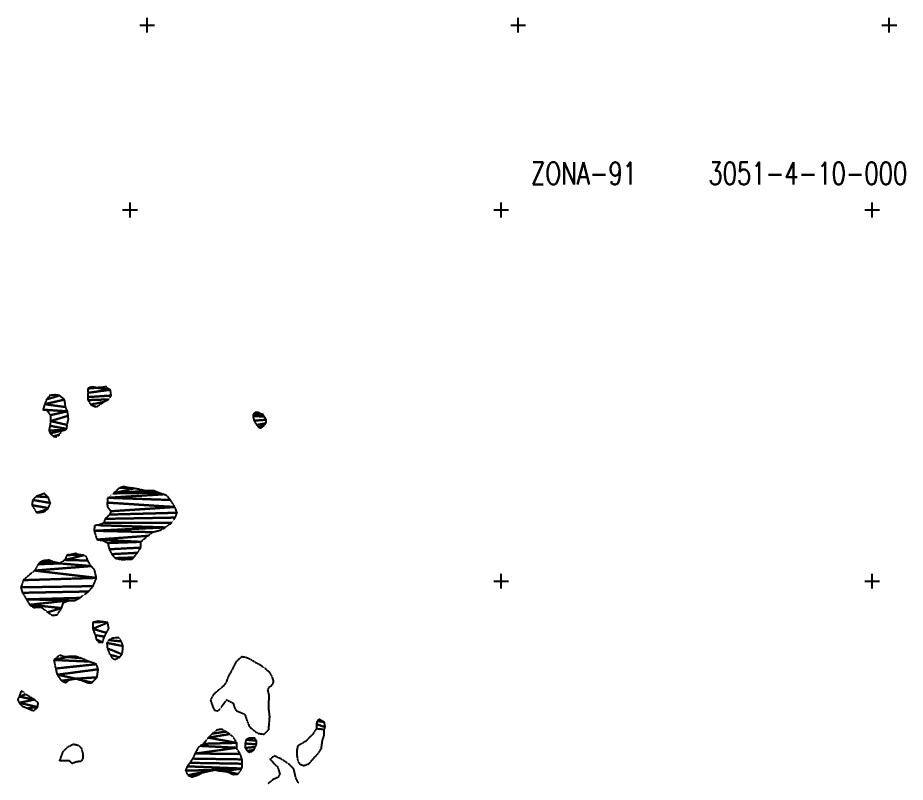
# Model space of a CAD drawing. Header units: metres. Extents: x 619047 to 657292, y 1301217 to 1319844.
# Drawn here: x 654900 to 657292, y 1317189 to 1319248 of the extents above; entities that cross this region are included whole.
import ezdxf
from ezdxf.enums import TextEntityAlignment as Align

# ---------------------------------------------------------------- set-up
doc = ezdxf.new("R2010")
doc.units = ezdxf.units.M
doc.linetypes.add('HIDDEN', pattern=[0.375, 0.25, -0.125])
for name, color, linetype in [('3', 7, 'Continuous'), ('42', 7, 'Continuous'), ('44', 7, 'Continuous')]:
    doc.layers.add(name, color=color, linetype=linetype)
doc.styles.add('ROMANS', font='ROMANS', dxfattribs={"height": 0.2})

# ---------------------------------------------------------------- blocks, each defined once
blk = doc.blocks.new('COORD')
at = {"layer": '42', "color": 2, "linetype": 'Continuous'}
for p, q in [((-2, 0), (2, 0)), ((0, -2), (0, 2))]:
    blk.add_line(p, q, dxfattribs=at)
blk = doc.blocks.new('COORD$')
at = {"layer": '42', "color": 2, "linetype": 'Continuous'}
blk.add_blockref('COORD', (0, 0), dxfattribs=at)

msp = doc.modelspace()

# ---------------------------------------------------------------- linework, layer by layer
at = {"layer": '3', "color": 30, "linetype": 'HIDDEN'}
for points in [[(655583.02473, 1317447.73133), (655588.52273, 1317455.67133), (655589.20873, 1317462.28533), (655585.79073, 1317472.41033), (655580.85273, 1317482.26333), (655567.76373, 1317494.05633), (655552.91173, 1317504.55933), (655538.60273, 1317512.01833), (655526.31873, 1317520.00833), (655513.56273, 1317524.94533), (655502.87873, 1317526.34733), (655488.04573, 1317512.96433), (655478.11273, 1317493.03133), (655466.91073, 1317473.08333), (655461.74673, 1317458.28733), (655453.49273, 1317447.01233), (655440.90473, 1317437.21333), (655427.08173, 1317424.35033), (655419.11173, 1317410.53733), (655425.15373, 1317393.07433), (655429.07073, 1317383.71733), (655438.25373, 1317380.26433), (655444.03773, 1317385.41233), (655457.80473, 1317403.10333), (655462.79773, 1317410.78333), (655480.16873, 1317402.08833), (655484.12373, 1317389.42833), (655487.76273, 1317382.10133), (655501.29073, 1317376.41133), (655512.01473, 1317371.45233), (655517.02073, 1317355.75533), (655524.07773, 1317338.30333), (655539.97773, 1317325.01833), (655548.15973, 1317320.28433), (655563.93173, 1317318.17733), (655576.23973, 1317330.26033), (655579.13173, 1317366.12133), (655576.61973, 1317385.91233), (655576.88973, 1317406.75133), (655577.73373, 1317421.75333), (655574.25573, 1317437.21333), (655577.46073, 1317445.63533), (655582.26373, 1317447.72233), (655588.53073, 1317454.90933), (655589.47173, 1317461.52633), (655589.20873, 1317462.28533)], [(655704.98073, 1317333.51133), (655694.74873, 1317317.64033), (655685.95573, 1317309.15433), (655676.41773, 1317299.13633), (655663.29573, 1317291.61733), (655654.46173, 1317286.68833), (655651.57173, 1317272.93333), (655652.51373, 1317257.19033), (655654.93573, 1317245.27533), (655659.85073, 1317237.45533), (655670.56373, 1317233.51133), (655684.22573, 1317238.24133), (655700.27673, 1317256.21233), (655710.31373, 1317266.99933), (655718.04373, 1317279.53833), (655721.34073, 1317302.19033), (655726.01273, 1317315.71133), (655726.08673, 1317331.46633)], [(655013.21373, 1317246.51233), (655022.42773, 1317271.58433), (655034.48173, 1317283.66433), (655049.88673, 1317291.46333), (655063.89273, 1317288.32033), (655071.09373, 1317280.52633), (655075.07673, 1317265.32533), (655075.22273, 1317252.62233), (655070.48673, 1317244.69133), (655058.05373, 1317243.53233), (655046.42373, 1317238.82633), (655039.73973, 1317245.86433), (655012.82373, 1317246.68233)], [(655656.11373, 1317186.59233), (655649.60773, 1317200.23933), (655643.48573, 1317224.81733), (655632.17973, 1317236.12233), (655621.68273, 1317243.37133), (655609.39973, 1317251.36133), (655600.46173, 1317255.57933), (655592.28773, 1317259.55133), (655579.43473, 1317250.76433), (655586.62773, 1317243.60533)], [(655584.04673, 1317247.26033), (655589.20973, 1317239.95033), (655599.73073, 1317230.66933), (655603.93573, 1317218.26633), (655606.06073, 1317210.15933), (655601.33073, 1317201.72033), (655588.18873, 1317195.98033), (655574.85073, 1317185.15533)]]:
    msp.add_lwpolyline(points, dxfattribs=at)

# ---------------------------------------------------------------- block references
at = {"layer": '42', "color": 1, "linetype": 'Continuous', "xscale": 10, "yscale": 10}
for p in [(655248.56473, 1319228.24733), (656248.56473, 1319228.24733), (657248.56473, 1319228.24733), (655202.60373, 1318730.38433), (656202.60373, 1318730.38433), (657202.60373, 1318730.38433), (655202.60373, 1317730.38433), (656202.60373, 1317730.38433), (657202.60373, 1317730.38433)]:
    msp.add_blockref('COORD$', p, dxfattribs=at)

# ---------------------------------------------------------------- texts
at = {"layer": '44', "color": 7, "linetype": 'Continuous', "style": 'ROMANS', "width": 0.75}
msp.add_text('ZONA-91     3051-4-10-000', height=60, dxfattribs=at).set_placement((656790.36073, 1318829.12633), align=Align.MIDDLE)

# ---------------------------------------------------------------- meshes
at = {"layer": '3', "color": 30, "linetype": 'HIDDEN'}
mesh = msp.add_polyface(dxfattribs=at)
corners = [(655149.21273, 1318245.97233), (655112.57473, 1318251.39833), (655088.34773, 1318237.65333), (655152.18373, 1318230.50633), (655089.23973, 1318226.22933), (655144.68373, 1318220.00233), (655089.07873, 1318218.09633), (655131.80673, 1318213.24933), (655096.32673, 1318206.23733), (655111.63973, 1318199.80533), (655088.97573, 1318249.34933), (655095.03273, 1318252.72233), (655104.93773, 1318252.83533), (655127.80373, 1318252.33433), (655138.19873, 1318253.97733), (655121.97973, 1318206.27633), (655103.99173, 1318202.25933)]
mesh.append_faces([[corners[k] for k in face] for face in [(1, 0, 14, 13), (9, 8, 16), (10, 1, 12, 11)]], dxfattribs={"vtx0": -1, "color": 30})
mesh.append_faces([[corners[k] for k in face] for face in [(7, 8, 9, 15)]], dxfattribs={"vtx0": -1, "vtx1": -1, "color": 30})
mesh.append_faces([[corners[k] for k in face] for face in [(0, 1, 10, 2)]], dxfattribs={"vtx0": -1, "vtx1": -1, "vtx3": -1, "color": 30})
mesh.append_faces([[corners[k] for k in face] for face in [(0, 2, 4, 3), (3, 4, 6, 5), (5, 6, 8, 7)]], dxfattribs={"vtx0": -1, "vtx2": -1, "color": 30})
mesh = msp.add_polyface(dxfattribs=at)
corners = [(655011.72173, 1318230.42533), (654977.29873, 1318219.86733), (655026.06873, 1318219.66333), (654972.36473, 1318207.10633), (655028.84073, 1318199.36733), (655034.05073, 1318187.99233), (654967.96173, 1318192.31833), (654987.68773, 1318177.55233), (655035.71373, 1318175.81433), (654988.37873, 1318161.55233), (655033.19973, 1318151.39233), (655031.79773, 1318140.70433), (654986.74673, 1318148.82833), (655027.25773, 1318137.85733), (654984.09773, 1318136.09333), (655018.64373, 1318135.98033), (654987.48673, 1318128.50933), (655013.17273, 1318125.75333), (654996.21473, 1318120.47733), (654986.06573, 1318230.64033), (655000.78073, 1318232.07833), (655027.71773, 1318208.75533), (655036.57173, 1318167.43933), (655003.84773, 1318119.29433), (654977.87773, 1318191.41533)]
mesh.append_faces([[corners[k] for k in face] for face in [(1, 0, 20, 19), (17, 18, 23)]], dxfattribs={"vtx0": -1, "color": 30})
mesh.append_faces([[corners[k] for k in face] for face in [(2, 3, 4, 21), (8, 9, 10, 22)]], dxfattribs={"vtx0": -1, "vtx1": -1, "color": 30})
mesh.append_faces([[corners[k] for k in face] for face in [(0, 1, 3, 2), (4, 3, 6, 5), (5, 7, 9, 8), (10, 9, 12, 11), (11, 12, 14, 13), (13, 14, 16, 15), (15, 16, 18, 17)]], dxfattribs={"vtx0": -1, "vtx2": -1, "color": 30})
mesh.append_faces([[corners[k] for k in face] for face in [(5, 6, 24, 7)]], dxfattribs={"vtx0": -1, "vtx3": -1, "color": 30})
mesh = msp.add_polyface(dxfattribs=at)
corners = [(655547.93473, 1318184.46633), (655534.77473, 1318180.25033), (655561.20173, 1318179.28233), (655564.30773, 1318174.23533), (655533.82273, 1318174.64933), (655569.74473, 1318165.15033), (655536.49873, 1318162.73733), (655568.83673, 1318155.73833), (655543.74373, 1318151.13133), (655563.56973, 1318149.83333), (655549.40273, 1318144.84433), (655539.80473, 1318184.62733), (655554.57473, 1318181.23933), (655554.50273, 1318143.12333)]
mesh.append_faces([[corners[k] for k in face] for face in [(1, 0, 11), (9, 10, 13)]], dxfattribs={"vtx0": -1, "color": 30})
mesh.append_faces([[corners[k] for k in face] for face in [(0, 1, 2, 12)]], dxfattribs={"vtx0": -1, "vtx1": -1, "color": 30})
mesh.append_faces([[corners[k] for k in face] for face in [(2, 1, 4, 3), (3, 4, 6, 5), (5, 6, 8, 7), (7, 8, 10, 9)]], dxfattribs={"vtx0": -1, "vtx2": -1, "color": 30})
mesh = msp.add_polyface(dxfattribs=at)
corners = [(655195.66073, 1317982.24233), (655173.82573, 1317981.48433), (655213.21073, 1317980.15633), (655157.99073, 1317966.82033), (655244.01973, 1317973.64833), (655278.87373, 1317968.71033), (655292.13273, 1317964.28833), (655142.12473, 1317954.95033), (655311.61073, 1317949.01133), (655323.51173, 1317930.08933), (655141.25673, 1317941.98133), (655150.66673, 1317918.71133), (655329.27573, 1317914.65533), (655147.97473, 1317909.78733), (655324.59873, 1317901.64333), (655135.15373, 1317898.20633), (655314.09473, 1317887.29333), (655132.22773, 1317887.50133), (655298.23073, 1317875.16933), (655117.57073, 1317880.98133), (655105.80173, 1317866.10933), (655263.07173, 1317862.31733), (655250.99173, 1317852.52333), (655113.18673, 1317842.30833), (655231.61973, 1317836.29333), (655142.50273, 1317832.98733), (655232.05073, 1317820.79833), (655146.50373, 1317816.26333), (655222.30573, 1317806.71133), (655152.75073, 1317803.12133), (655212.54273, 1317794.14933), (655162.26873, 1317792.55833), (655193.03673, 1317789.60633), (655302.59173, 1317960.34233), (655283.33073, 1317867.63033), (655240.16673, 1317844.01433), (655207.76973, 1317789.52133), (655181.36873, 1317788.20233), (655129.20973, 1317840.45833), (655106.90673, 1317880.60533), (655141.38473, 1317930.80233), (655185.47073, 1317984.92133), (655226.19273, 1317977.76333), (655267.13573, 1317973.40433)]
mesh.append_faces([[corners[k] for k in face] for face in [(1, 0, 41), (32, 31, 37)]], dxfattribs={"vtx0": -1, "color": 30})
mesh.append_faces([[corners[k] for k in face] for face in [(2, 3, 4, 42), (4, 3, 5, 43), (6, 7, 8, 33), (18, 20, 21, 34), (22, 23, 24, 35), (30, 31, 32, 36)]], dxfattribs={"vtx0": -1, "vtx1": -1, "color": 30})
mesh.append_faces([[corners[k] for k in face] for face in [(0, 1, 3, 2), (5, 3, 7, 6), (8, 7, 10, 9), (9, 11, 13, 12), (12, 13, 15, 14), (14, 15, 17, 16), (16, 17, 19, 18), (21, 20, 23, 22), (24, 25, 27, 26), (26, 27, 29, 28), (28, 29, 31, 30)]], dxfattribs={"vtx0": -1, "vtx2": -1, "color": 30})
mesh.append_faces([[corners[k] for k in face] for face in [(9, 10, 40, 11), (18, 19, 39, 20), (24, 23, 38, 25)]], dxfattribs={"vtx0": -1, "vtx3": -1, "color": 30})
mesh = msp.add_polyface(dxfattribs=at)
corners = [(654981.83073, 1317956.67433), (654949.80473, 1317958.59533), (654987.85173, 1317940.98933), (654940.26173, 1317949.08433), (654982.67573, 1317927.20933), (654938.13573, 1317935.08533), (654977.89673, 1317923.08833), (654950.55773, 1317914.89933), (654971.10673, 1317917.16733), (654971.81273, 1317966.46933)]
mesh.append_faces([[corners[k] for k in face] for face in [(1, 0, 9), (6, 7, 8)]], dxfattribs={"vtx0": -1, "color": 30})
mesh.append_faces([[corners[k] for k in face] for face in [(0, 1, 3, 2), (2, 3, 5, 4), (4, 5, 7, 6)]], dxfattribs={"vtx0": -1, "vtx2": -1, "color": 30})
mesh = msp.add_polyface(dxfattribs=at)
corners = [(655065.65073, 1317801.10933), (655032.38173, 1317800.72833), (655078.61473, 1317800.24133), (655026.94473, 1317787.45333), (655088.68573, 1317785.87233), (655097.49173, 1317770.98133), (655013.08173, 1317778.14733), (654945.48373, 1317758.82533), (655112.07973, 1317739.13233), (654914.79073, 1317733.06433), (655103.18973, 1317716.92433), (654908.40773, 1317713.68033), (655090.65373, 1317702.55133), (654912.38573, 1317698.98833), (655066.72173, 1317685.25333), (654923.50973, 1317681.32833), (654997.54873, 1317781.52733), (654961.21673, 1317782.38233), (655038.34973, 1317678.57633), (654931.80573, 1317666.68533), (655018.26773, 1317657.76433), (654980.54873, 1317646.66133), (654963.11873, 1317660.43733), (654955.19473, 1317775.96133), (655043.80073, 1317801.62133), (655055.70273, 1317804.80633), (655085.78373, 1317795.24133), (655107.00173, 1317761.18033), (655053.59673, 1317677.98833), (655022.92173, 1317672.80933), (655006.02873, 1317639.58333), (654992.83473, 1317638.41633), (654942.80673, 1317659.69633), (654930.88773, 1317746.97033), (654972.35073, 1317786.06733), (654984.28173, 1317786.71133)]
mesh.append_faces([[corners[k] for k in face] for face in [(1, 0, 25, 24), (17, 16, 35, 34), (20, 21, 31, 30), (22, 19, 32)]], dxfattribs={"vtx0": -1, "color": 30})
mesh.append_faces([[corners[k] for k in face] for face in [(2, 3, 4, 26), (5, 7, 8, 27), (14, 15, 18, 28), (18, 19, 20, 29), (19, 18, 15)]], dxfattribs={"vtx0": -1, "vtx1": -1, "color": 30})
mesh.append_faces([[corners[k] for k in face] for face in [(5, 6, 23, 7), (20, 19, 22, 21)]], dxfattribs={"vtx0": -1, "vtx1": -1, "vtx3": -1, "color": 30})
mesh.append_faces([[corners[k] for k in face] for face in [(0, 1, 3, 2), (4, 3, 6, 5), (8, 9, 11, 10), (10, 11, 13, 12), (12, 13, 15, 14), (16, 17, 23, 6)]], dxfattribs={"vtx0": -1, "vtx2": -1, "color": 30})
mesh.append_faces([[corners[k] for k in face] for face in [(8, 7, 33, 9)]], dxfattribs={"vtx0": -1, "vtx3": -1, "color": 30})
mesh = msp.add_polyface(dxfattribs=at)
corners = [(655129.18173, 1317620.66433), (655102.01873, 1317619.33733), (655142.41073, 1317618.78233), (655101.96473, 1317601.80333), (655139.17173, 1317591.04933), (655133.44673, 1317580.81933), (655108.76273, 1317584.85733), (655128.54173, 1317565.51733), (655111.68773, 1317573.45633), (655145.38473, 1317603.06233), (655118.12373, 1317565.90633), (655109.87773, 1317620.69733), (655115.70073, 1317622.28833)]
mesh.append_faces([[corners[k] for k in face] for face in [(1, 0, 12, 11), (7, 8, 10)]], dxfattribs={"vtx0": -1, "color": 30})
mesh.append_faces([[corners[k] for k in face] for face in [(2, 3, 4, 9)]], dxfattribs={"vtx0": -1, "vtx1": -1, "color": 30})
mesh.append_faces([[corners[k] for k in face] for face in [(0, 1, 3, 2), (4, 3, 6, 5), (5, 6, 8, 7)]], dxfattribs={"vtx0": -1, "vtx2": -1, "color": 30})
mesh = msp.add_polyface(dxfattribs=at)
corners = [(655179.05873, 1317568.12833), (655145.49373, 1317571.30133), (655183.77473, 1317555.47733), (655140.24473, 1317563.87233), (655181.48773, 1317533.34433), (655141.42873, 1317549.14833), (655174.21273, 1317525.38433), (655147.97273, 1317532.19933), (655172.34473, 1317577.70733), (655161.58173, 1317519.39533), (655154.67773, 1317523.38233), (655156.09673, 1317577.01333)]
mesh.append_faces([[corners[k] for k in face] for face in [(1, 0, 8, 11), (6, 7, 10, 9)]], dxfattribs={"vtx0": -1, "color": 30})
mesh.append_faces([[corners[k] for k in face] for face in [(0, 1, 3, 2), (2, 3, 5, 4), (4, 5, 7, 6)]], dxfattribs={"vtx0": -1, "vtx2": -1, "color": 30})
mesh = msp.add_polyface(dxfattribs=at)
corners = [(655033.23473, 1317526.05933), (654997.25873, 1317518.02533), (655091.54173, 1317513.76733), (655112.19673, 1317506.63433), (655001.84073, 1317494.95433), (655116.67173, 1317492.96433), (655006.09573, 1317478.23233), (655057.01673, 1317467.63433), (655039.26773, 1317464.89033), (655017.45573, 1317462.10033), (655100.31573, 1317457.20333), (655072.05273, 1317463.23233), (655113.61673, 1317471.33133), (655045.67073, 1317526.96333), (655069.84673, 1317522.92033), (655039.05873, 1317527.65033), (655056.58773, 1317527.34233), (655091.44173, 1317455.83133), (655028.94273, 1317457.14933), (655012.85973, 1317530.90833), (655023.82973, 1317526.71433)]
mesh.append_faces([[corners[k] for k in face] for face in [(1, 0, 20, 19), (8, 9, 18), (10, 11, 17), (0, 13, 15)]], dxfattribs={"vtx0": -1, "color": 30})
mesh.append_faces([[corners[k] for k in face] for face in [(13, 0, 14, 16)]], dxfattribs={"vtx0": -1, "vtx1": -1, "color": 30})
mesh.append_faces([[corners[k] for k in face] for face in [(5, 6, 7, 12)]], dxfattribs={"vtx0": -1, "vtx1": -1, "vtx2": -1, "color": 30})
mesh.append_faces([[corners[k] for k in face] for face in [(0, 1, 2, 14)]], dxfattribs={"vtx0": -1, "vtx1": -1, "vtx3": -1, "color": 30})
mesh.append_faces([[corners[k] for k in face] for face in [(2, 1, 4, 3), (3, 4, 6, 5), (7, 6, 9, 8), (11, 10, 12, 7)]], dxfattribs={"vtx0": -1, "vtx2": -1, "color": 30})
mesh = msp.add_polyface(dxfattribs=at)
corners = [(654920.84673, 1317425.42233), (654903.64373, 1317419.38133), (654944.63173, 1317411.21033), (654903.32773, 1317402.60733), (654953.74973, 1317391.24133), (654926.10173, 1317387.87533), (654916.46273, 1317431.21633), (654930.81873, 1317419.69133), (654954.88873, 1317402.68833), (654944.20373, 1317381.98433), (654937.84273, 1317382.92833), (654912.57473, 1317393.56533), (654899.92173, 1317411.71533), (654908.81173, 1317433.92333)]
mesh.append_faces([[corners[k] for k in face] for face in [(1, 0, 6, 13), (4, 5, 10, 9)]], dxfattribs={"vtx0": -1, "color": 30})
mesh.append_faces([[corners[k] for k in face] for face in [(0, 1, 2, 7), (2, 3, 4, 8)]], dxfattribs={"vtx0": -1, "vtx1": -1, "color": 30})
mesh.append_faces([[corners[k] for k in face] for face in [(2, 1, 12, 3), (4, 3, 11, 5)]], dxfattribs={"vtx0": -1, "vtx3": -1, "color": 30})
mesh = msp.add_polyface(dxfattribs=at)
corners = [(655726.12273, 1317350.52333), (655706.78373, 1317353.60533), (655728.81873, 1317336.83333), (655704.85073, 1317344.94433), (655726.34573, 1317330.96033), (655712.57473, 1317357.99133), (655704.98073, 1317333.51133)]
mesh.append_faces([[corners[k] for k in face] for face in [(1, 0, 5), (2, 3, 6, 4)]], dxfattribs={"vtx0": -1, "color": 30})
mesh.append_faces([[corners[k] for k in face] for face in [(0, 1, 3, 2)]], dxfattribs={"vtx0": -1, "vtx2": -1, "color": 30})
mesh = msp.add_polyface(dxfattribs=at)
corners = [(655460.98473, 1317324.87733), (655424.46873, 1317319.63233), (655470.96573, 1317318.38533), (655413.41973, 1317308.57933), (655490.53973, 1317294.72333), (655398.87473, 1317292.15133), (655489.92873, 1317281.50333), (655391.82773, 1317286.48033), (655377.33273, 1317265.73233), (655499.51173, 1317265.35133), (655504.51173, 1317250.16233), (655371.13773, 1317252.19433), (655505.15273, 1317238.48133), (655363.39273, 1317240.92533), (655504.03073, 1317225.50933), (655356.64273, 1317231.44733), (655430.92073, 1317221.87833), (655351.95073, 1317219.70433), (655415.46073, 1317218.90633), (655358.43973, 1317207.58233), (655384.34773, 1317207.62433), (655454.57973, 1317218.59133), (655493.27573, 1317210.90233), (655466.79673, 1317216.44433), (655480.45473, 1317310.36233), (655490.72873, 1317278.20933), (655479.57373, 1317209.72933), (655443.64773, 1317219.48233), (655399.24973, 1317214.90933), (655369.66673, 1317203.13733), (655386.29273, 1317281.84333), (655405.90773, 1317299.09233), (655437.30773, 1317329.68833), (655449.99173, 1317331.10433)]
mesh.append_faces([[corners[k] for k in face] for face in [(1, 0, 33, 32), (20, 19, 29), (22, 23, 26)]], dxfattribs={"vtx0": -1, "color": 30})
mesh.append_faces([[corners[k] for k in face] for face in [(2, 3, 4, 24), (6, 8, 9, 25), (18, 19, 20, 28), (21, 14, 16, 27)]], dxfattribs={"vtx0": -1, "vtx1": -1, "color": 30})
mesh.append_faces([[corners[k] for k in face] for face in [(0, 1, 3, 2), (4, 5, 7, 6), (9, 8, 11, 10), (10, 11, 13, 12), (12, 13, 15, 14), (16, 17, 19, 18), (14, 21, 23, 22)]], dxfattribs={"vtx0": -1, "vtx2": -1, "color": 30})
mesh.append_faces([[corners[k] for k in face] for face in [(14, 15, 17, 16)]], dxfattribs={"vtx0": -1, "vtx2": -1, "vtx3": -1, "color": 30})
mesh.append_faces([[corners[k] for k in face] for face in [(4, 3, 31, 5), (6, 7, 30, 8)]], dxfattribs={"vtx0": -1, "vtx3": -1, "color": 30})
mesh = msp.add_polyface(dxfattribs=at)
corners = [(655543.30373, 1317300.66333), (655514.82773, 1317303.13233), (655543.67173, 1317290.75733), (655512.91273, 1317292.94633), (655540.19373, 1317283.85733), (655513.04873, 1317281.00533), (655536.48073, 1317275.42933), (655517.96673, 1317272.93033), (655525.88373, 1317269.20933), (655524.42973, 1317307.56233), (655539.16473, 1317307.22233)]
mesh.append_faces([[corners[k] for k in face] for face in [(1, 0, 10, 9), (6, 7, 8)]], dxfattribs={"vtx0": -1, "color": 30})
mesh.append_faces([[corners[k] for k in face] for face in [(0, 1, 3, 2), (2, 3, 5, 4), (4, 5, 7, 6)]], dxfattribs={"vtx0": -1, "vtx2": -1, "color": 30})

doc.saveas('drawing.dxf')
